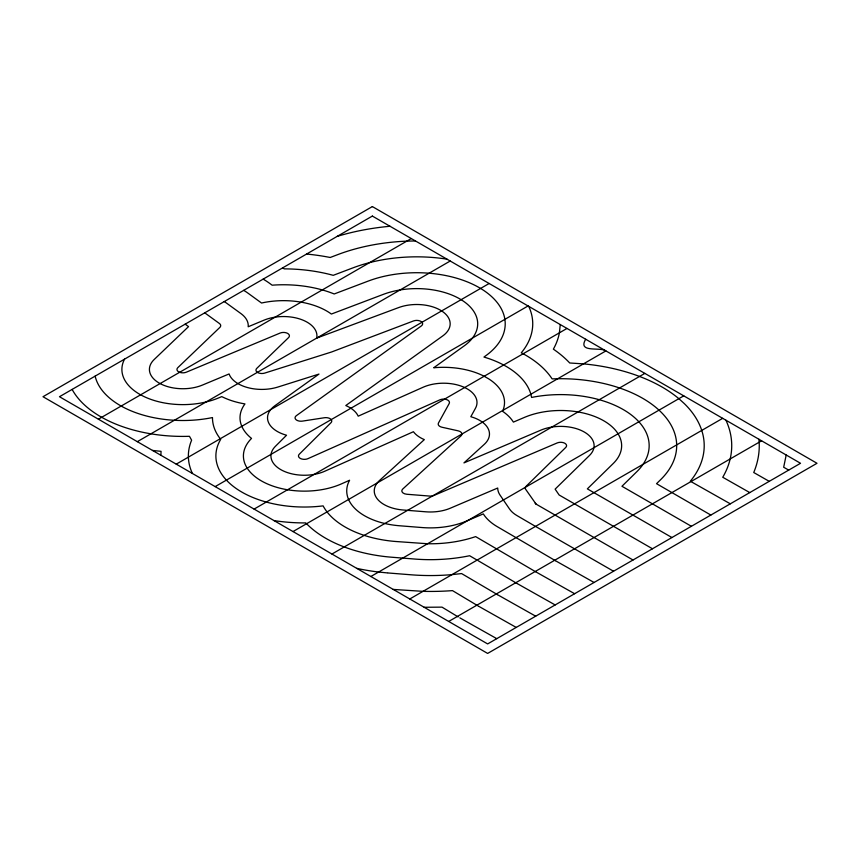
<?xml version="1.0" encoding="UTF-8"?>
<svg xmlns="http://www.w3.org/2000/svg" width="860" height="860" viewBox="0 0 860 860"><rect width="100%" height="100%" fill="white"/><g stroke="black" fill="none" stroke-linecap="round" stroke-linejoin="round"><path stroke-width="1.29" d="M160.852 455.252L161.067 451.339L152.478 450.425M560.247 324.553L559.409 332.82A143.523 82.861 0 0 1 553.378 349.149A143.523 82.861 0 0 1 569.718 362.985L583.467 363.877A143.523 82.861 0 0 1 678.873 398.675L684.345 403.63A143.523 82.861 0 0 1 690.333 481.224L730.312 503.82M786.201 455.004L783.675 467.238L788.695 470.108M585.682 339.238C577.759 352.471 597.851 347.408 604.806 350.278M98.395 419.196L411.284 238.553M137.32 441.664L450.21 261.021M176.246 464.142L489.136 283.499M215.161 486.61L528.062 305.966M254.087 509.088L566.987 328.445M293.013 531.555L605.913 350.912M331.938 554.034L644.839 373.39M370.864 576.501L683.754 395.858M409.79 598.979L722.679 418.336M448.716 621.447L761.605 440.804M415.434 240.94L406.791 241.144A143.523 82.861 0 0 0 338.002 254.528L330.197 257.484A143.523 82.861 0 0 0 306.579 254.055M424.163 607.278L442.019 607.138L458.133 616.899M388.15 572.975L410.908 574.781A143.523 82.861 0 0 0 451.994 574.62L461.605 573.577L497.392 594.615M393.235 589.422L423.002 591.347A171.043 98.749 0 0 0 452.489 590.616L478.149 605.978M387.548 572.932L378.615 572.029A143.523 82.861 0 0 1 356.75 568.353M555.334 560.655L594.077 582.478M517.161 583.553L555.151 604.946M478.816 606.354L516.226 627.424M459.842 617.867L496.757 638.658M555.291 560.623L516.527 537.909M517.075 583.499L516.365 583.101M535.78 526.556L613.535 571.233M497.413 549.346L535.404 571.631M478.224 560.741L516.193 583.005M497.607 594.744L535.683 616.179M633.003 560L536.059 504.1L525.654 489.297A5.902 3.408 0 0 1 526.062 486.319L565.772 447.415A5.902 3.408 0 0 0 564.633 443.158A5.902 3.408 0 0 0 557.183 442.943L433.945 495.435A5.902 3.408 0 0 1 429.635 496.069L406.877 494.263A5.902 3.408 0 0 1 402.695 489.071L461.035 435.837A5.902 3.408 0 0 0 458.176 430.838L441.965 427.237A5.902 3.408 0 0 1 438.46 423.023L449.189 403.534A5.902 3.408 0 0 0 446.953 399.717A5.902 3.408 0 0 0 439.965 399.803L307.966 458.649A5.902 3.408 0 0 1 300.473 458.509A5.902 3.408 0 0 1 299.258 454.241L330.96 422.744A5.902 3.408 0 0 0 330.541 418.971A5.902 3.408 0 0 0 324.338 417.745L302.473 421.11A5.902 3.408 0 0 1 296.001 419.669A5.902 3.408 0 0 1 296.356 415.681L421.335 325.94A5.902 3.408 0 0 0 421.11 321.511A5.902 3.408 0 0 0 413.499 320.952L331.573 351.987L264.676 373.1A5.902 3.408 0 0 1 257.602 372.477A5.902 3.408 0 0 1 256.785 368.37L288.584 337.582A5.902 3.408 0 0 0 287.498 333.325A5.902 3.408 0 0 0 280.059 333.078L186.298 372.197A5.902 3.408 0 0 1 178.848 371.939A5.902 3.408 0 0 1 177.794 367.682L219.87 327.391A5.902 3.408 0 0 0 219.44 323.521L204.755 312.846M574.609 593.712L535.543 571.707M769.238 481.342L753.736 472.516A198.563 114.638 0 0 0 759.165 442.212L758.939 439.267M749.769 492.587L722.744 477.257A171.043 98.749 0 0 0 725.937 420.217M710.844 515.054L656.535 483.685L660.62 479.687A115.993 66.972 0 0 0 659.201 410.327M691.386 526.288L621.952 486.276L636.905 471.613A88.472 51.073 0 0 0 629.111 413.305A88.472 51.073 0 0 0 531.609 397.438L530.878 394.235A88.472 51.073 0 0 0 483.943 357.05L485.685 355.803A88.472 51.073 0 0 0 482.245 289.465L480.579 288.433A88.472 51.073 0 0 0 368.198 281.091L334.207 293.969A88.472 51.073 0 0 0 272.147 285.187L269.427 283.198A82.571 47.676 0 0 0 263.138 279.135M671.929 537.532L587.348 488.867L613.191 463.551A60.953 35.185 0 0 0 601.505 419.551A60.953 35.185 0 0 0 524.503 417.369L513.399 422.099A60.953 35.185 0 0 0 502.584 411.295L502.992 410.327A60.953 35.185 0 0 0 488.555 378.765L484.158 376.261A60.953 35.185 0 0 0 433.698 367.779L464.239 345.849A60.953 35.185 0 0 0 461.863 300.151L461.111 299.678A60.953 35.185 0 0 0 383.302 294.378L331.379 314.05A60.953 35.185 0 0 0 261.537 303.021L247.874 293.077A55.051 31.777 0 0 0 243.681 290.368M652.461 548.766L559.14 495.005L555.13 489.136L589.476 455.477A33.422 19.296 0 0 0 583.069 431.354A33.422 19.296 0 0 0 540.843 430.15L463.938 462.906L484.298 444.34A33.422 19.296 0 0 0 470.818 416.713L475.429 408.349A33.422 19.296 0 0 0 464.647 387.527L462.852 386.742A33.422 19.296 0 0 0 423.142 387.226L358.201 416.175A33.422 19.296 0 0 0 345.785 405.544L442.782 335.894A33.422 19.296 0 0 0 441.481 310.825A33.422 19.296 0 0 0 398.406 307.665L316.706 338.098A33.422 19.296 0 0 0 300.452 319.2A33.422 19.296 0 0 0 263.934 320.2L248.185 326.768A33.422 19.296 0 0 0 240.993 313.631L226.309 302.957A27.52 15.888 0 0 0 224.224 301.602M282.607 267.901L284.252 268.868A115.993 66.972 0 0 1 333.239 275.329L353.105 267.804A115.993 66.972 0 0 1 446.963 259.15M535.393 526.341L516.892 515.538A33.422 19.296 0 0 1 509.561 509.045L500.047 495.123A33.422 19.296 0 0 1 497.714 488.018L450.285 508.217A33.422 19.296 0 0 1 425.894 511.808L403.136 510.002A33.422 19.296 0 0 1 379.432 480.568L424.324 439.621A33.422 19.296 0 0 1 413.413 431.72L324.79 471.226A33.422 19.296 0 0 1 282.327 470.463A33.422 19.296 0 0 1 275.469 446.254L286.552 435.235A33.422 19.296 0 0 1 274.899 405.726L318.985 374.079L277.887 387.043A33.422 19.296 0 0 1 229.093 373.95L202.423 385.076A33.422 19.296 0 0 1 160.207 383.635A33.422 19.296 0 0 1 154.22 359.469L188.544 326.606L185.169 324.156M515.828 537.511L497.327 526.707A60.953 35.185 0 0 1 483.954 514.882L483.298 513.904L466.625 521.01A60.953 35.185 0 0 1 422.142 527.556L399.384 525.75A60.953 35.185 0 0 1 349.59 480.245L341.613 483.804A60.953 35.185 0 0 1 264.289 482.46A60.953 35.185 0 0 1 251.528 438.406A60.953 35.185 0 0 1 244.96 403.921A60.953 35.185 0 0 1 221.762 396.611L218.548 397.954A60.953 35.185 0 0 1 147.382 398.051A60.953 35.185 0 0 1 124.56 359.136M496.263 548.691L475.634 536.608A88.472 51.073 0 0 1 427.603 543.746L395.643 541.488A88.472 51.073 0 0 1 323.102 505.873A88.472 51.073 0 0 1 238.22 489.877A88.472 51.073 0 0 1 220.708 439.331L220.676 439.288M476.687 559.86L469.614 555.732A115.993 66.972 0 0 1 414.649 559.043L391.891 557.237A115.993 66.972 0 0 1 306.59 523.729L306.536 523.675M305.859 522.966L305.805 522.912A115.993 66.972 0 0 1 274.007 520.579M220.3 438.815L220.267 438.772A88.472 51.073 0 0 1 212.484 417.562A88.472 51.073 0 0 1 95.138 376.132M536.457 504.358A5.902 3.408 0 0 1 535.167 503.218M659.007 410.145A115.993 66.972 0 0 0 557.721 378.733L552.12 378.894A115.993 66.972 0 0 0 523.116 353.761L521.3 352.793A115.993 66.972 0 0 0 528.728 306.353M192.414 473.473A115.993 66.972 0 0 1 191.619 440.191L189.458 436.3A115.993 66.972 0 0 1 72.132 389.419M337.195 236.382A171.043 98.749 0 0 1 390.01 226.266M372.358 206.572L43 396.718L487.642 653.428L817 463.282L372.358 206.572M372.358 216.075L59.469 396.718L487.642 643.925L800.531 463.282L372.358 216.075"/></g></svg>
